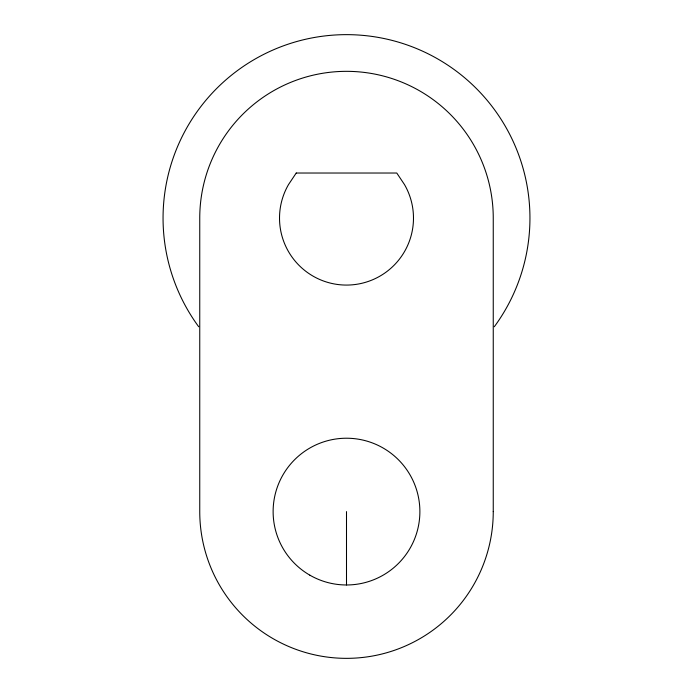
<?xml version="1.0" encoding="UTF-8"?>
<svg xmlns="http://www.w3.org/2000/svg" width="693" height="693" viewBox="0 0 693 693"><rect width="100%" height="100%" fill="white"/><g stroke="black" fill="none" stroke-linecap="round" stroke-linejoin="round"><path stroke-width="1.04" d="M346.5 511.599L346.5 584.97M198.709 326.758A183.437 183.437 0 0 1 223.492 81.999A183.437 183.437 0 0 1 469.507 81.999A183.437 183.437 0 0 1 494.291 326.758M296.232 173.025L288.496 184.598A66.978 66.978 0 0 0 346.5 285.074A66.978 66.978 0 0 0 404.504 184.598L396.768 173.025L296.232 173.025M493.251 511.599L493.251 218.087A146.751 146.751 0 0 0 346.5 71.336A146.751 146.751 0 0 0 199.749 218.087L199.749 511.599A146.751 146.751 0 0 0 346.5 658.35A146.751 146.751 0 0 0 493.251 511.599M309.814 575.147A73.38 73.38 0 0 0 419.88 511.599A73.38 73.38 0 0 0 309.814 448.05A73.38 73.38 0 0 0 309.814 575.147"/></g></svg>
